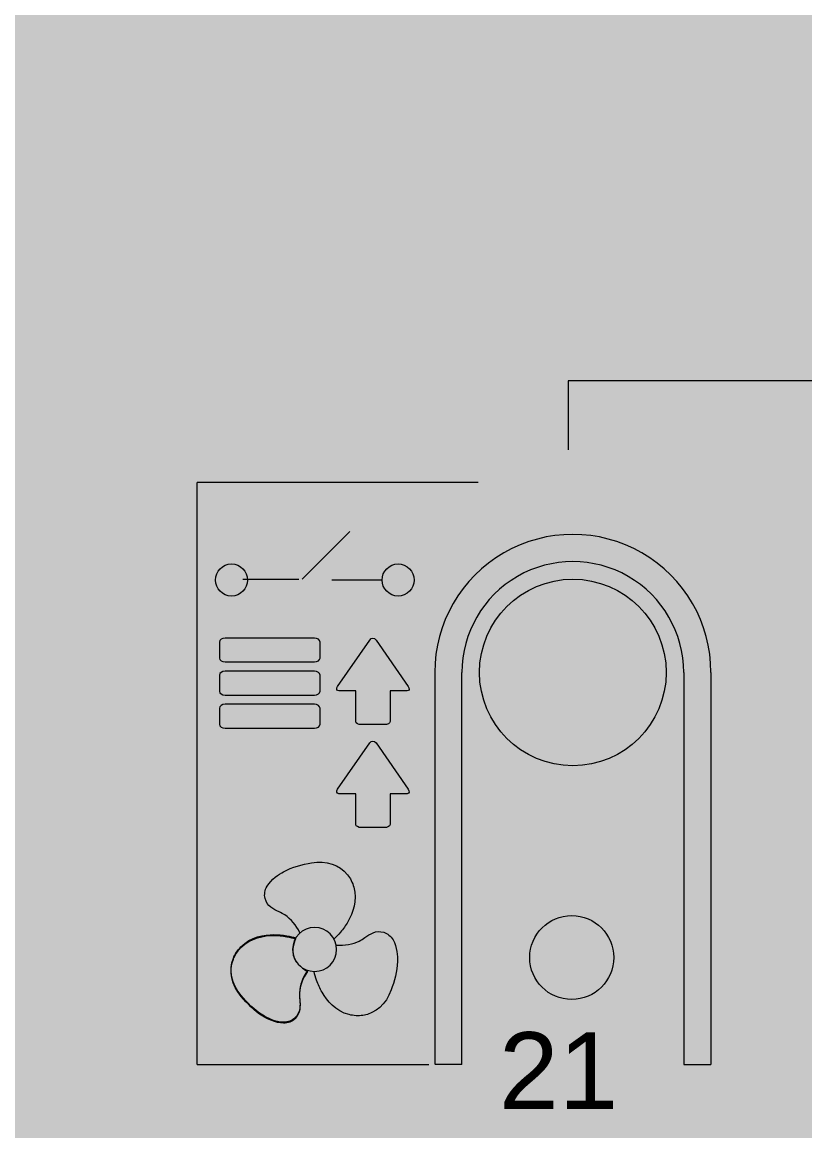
# Model space of a CAD drawing. Header units: millimetres. Extents: x 0 to 212, y 0 to 90.
# Drawn here: x 126.87 to 144.32, y 23.75 to 48.48 of the extents above; entities that cross this region are included whole.
import ezdxf

# ---------------------------------------------------------------- set-up
doc = ezdxf.new("R2010")
doc.units = ezdxf.units.MM
doc.styles.add('ZENNIO_PRINT', font='arial.ttf')

# ---------------------------------------------------------------- blocks, each defined once
blk = doc.blocks.new('ZENNIO_MAXINBOX_24_COLOURS')
at = {"true_color": 0xd7d9de}
blk.add_hatch(color=254, dxfattribs=at).paths.add_polyline_path([(0, -45), (211.6, -45), (211.6, 45), (0, 45)])
at = {"true_color": 0xe7e8ec}
blk.add_hatch(color=254, dxfattribs=at).paths.add_polyline_path([(0, -22.429), (211.6, -22.429), (211.6, 22.571), (0, 22.571)])
at = {"true_color": 0xcccfd6}
h = blk.add_hatch(color=254, dxfattribs=at)
edge = h.paths.add_edge_path()
edge.add_arc((139.145, -11.026), 2.081, 0, 360)
at = {"true_color": 0xfafbfd}
h = blk.add_hatch(color=7, dxfattribs=at)
edge = h.paths.add_edge_path()
edge.add_arc((139.145, -11.026), 1.861, 0, 360)
at = {"true_color": 0xffffff}
h = blk.add_hatch(color=7, dxfattribs=at)
edge = h.paths.add_edge_path()
edge.add_arc((138.785, -10.676), 1.16, 0, 360)
at = {"true_color": 0x223422}
h = blk.add_hatch(color=250, dxfattribs=at)
edge = h.paths.add_edge_path()
edge.add_arc((139.12, -17.383), 0.936, 0, 360)
at = {"true_color": 0x326927}
h = blk.add_hatch(color=89, dxfattribs=at)
edge = h.paths.add_edge_path()
edge.add_arc((139.3, -17.383), 0.515, 0, 360)
blk = doc.blocks.new('ZIO-MB24_ENVOLVENTE')
at = {"color": 250, "lineweight": 18, "true_color": 0x3a3d42}
for p, q in [((136.066, -11.026), (136.066, -19.751)), ((136.673, -19.768), (136.672, -11.026)), ((141.617, -11.026), (141.617, -19.768)), ((142.223, -11.026), (142.223, -19.768)), ((136.673, -19.768), (136.066, -19.768)), ((141.617, -19.768), (142.223, -19.768))]:
    blk.add_line(p, q, dxfattribs=at)
for centre, radius in [((139.145, -11.026), 2.081), ((139.12, -17.383), 0.936)]:
    blk.add_circle(centre, radius, dxfattribs=at)
for radius, end in [(3.079, 179.9989), (2.472, 180.0034)]:
    blk.add_arc((139.145, -11.026), radius, 359.9989, end, dxfattribs=at)
blk = doc.blocks.new('ZIO-MB24_SERIGRAFIA')
at = {"lineweight": 15, "true_color": 0x161719}
h = blk.add_hatch(color=250, dxfattribs=at)
h.dxf.hatch_style = 1
h.paths.add_polyline_path([(131.892, -8.964, 1), (131.179, -8.964, 1)])
h = blk.add_hatch(color=250, dxfattribs=at)
h.dxf.hatch_style = 1
h.paths.add_polyline_path([(135.606, -8.964, 1), (134.893, -8.964, 1)])
h = blk.add_hatch(color=250, dxfattribs=at)
h.dxf.hatch_style = 2
edge = h.paths.add_edge_path()
edge.add_spline(control_points=[(131.392, -10.259), (131.324, -10.259), (131.267, -10.299), (131.267, -10.348), (131.267, -10.348), (131.267, -10.348), (131.267, -10.348), (131.267, -10.348), (131.267, -10.704), (131.267, -10.704), (131.267, -10.752), (131.324, -10.792), (131.392, -10.792), (131.392, -10.792), (131.392, -10.792), (131.392, -10.792), (131.392, -10.792), (133.386, -10.792), (133.386, -10.792), (133.454, -10.792), (133.511, -10.752), (133.511, -10.704), (133.511, -10.704), (133.511, -10.704), (133.511, -10.704), (133.511, -10.704), (133.511, -10.348), (133.511, -10.348), (133.511, -10.299), (133.454, -10.259), (133.386, -10.259), (133.386, -10.259), (133.386, -10.259), (133.386, -10.259), (133.386, -10.259), (131.392, -10.259), (131.392, -10.259)], knot_values=[0, 0, 0, 0, 1, 1, 1, 2, 2, 2, 3, 3, 3, 4, 4, 4, 5, 5, 5, 6, 6, 6, 7, 7, 7, 8, 8, 8, 9, 9, 9, 10, 10, 10, 11, 11, 11, 12, 12, 12, 12], degree=3, periodic=0)
h = blk.add_hatch(color=250, dxfattribs=at)
h.dxf.hatch_style = 2
edge = h.paths.add_edge_path()
edge.add_spline(control_points=[(135.474, -11.336), (135.474, -11.336), (134.758, -10.302), (134.758, -10.302), (134.719, -10.246), (134.656, -10.246), (134.617, -10.302), (134.617, -10.302), (133.9, -11.336), (133.9, -11.336), (133.865, -11.387), (133.877, -11.429), (133.925, -11.436), (133.925, -11.436), (134.304, -11.436), (134.304, -11.436), (134.304, -11.436), (134.304, -12.118), (134.304, -12.118), (134.304, -12.157), (134.362, -12.189), (134.432, -12.189), (134.432, -12.189), (134.943, -12.189), (134.943, -12.189), (135.013, -12.189), (135.071, -12.157), (135.071, -12.118), (135.071, -12.118), (135.071, -11.436), (135.071, -11.436), (135.071, -11.436), (135.45, -11.436), (135.45, -11.436), (135.498, -11.429), (135.51, -11.387), (135.474, -11.336)], knot_values=[0, 0, 0, 0, 1, 1, 1, 2, 2, 2, 3, 3, 3, 4, 4, 4, 5, 5, 5, 6, 6, 6, 7, 7, 7, 8, 8, 8, 9, 9, 9, 10, 10, 10, 11, 11, 11, 12, 12, 12, 12], degree=3, periodic=0)
h = blk.add_hatch(color=250, dxfattribs=at)
h.dxf.hatch_style = 2
edge = h.paths.add_edge_path()
edge.add_spline(control_points=[(131.392, -10.998), (131.324, -10.998), (131.267, -11.038), (131.267, -11.087), (131.267, -11.087), (131.267, -11.087), (131.267, -11.087), (131.267, -11.087), (131.267, -11.442), (131.267, -11.442), (131.267, -11.491), (131.324, -11.531), (131.392, -11.531), (131.392, -11.531), (131.392, -11.531), (131.392, -11.531), (131.392, -11.531), (133.386, -11.531), (133.386, -11.531), (133.454, -11.531), (133.511, -11.491), (133.511, -11.442), (133.511, -11.442), (133.511, -11.442), (133.511, -11.442), (133.511, -11.442), (133.511, -11.087), (133.511, -11.087), (133.511, -11.038), (133.454, -10.998), (133.386, -10.998), (133.386, -10.998), (133.386, -10.998), (133.386, -10.998), (133.386, -10.998), (131.392, -10.998), (131.392, -10.998)], knot_values=[0, 0, 0, 0, 1, 1, 1, 2, 2, 2, 3, 3, 3, 4, 4, 4, 5, 5, 5, 6, 6, 6, 7, 7, 7, 8, 8, 8, 9, 9, 9, 10, 10, 10, 11, 11, 11, 12, 12, 12, 12], degree=3, periodic=0)
h = blk.add_hatch(color=250, dxfattribs=at)
h.dxf.hatch_style = 2
edge = h.paths.add_edge_path()
edge.add_spline(control_points=[(131.392, -11.736), (131.324, -11.736), (131.267, -11.776), (131.267, -11.825), (131.267, -11.825), (131.267, -11.825), (131.267, -11.825), (131.267, -11.825), (131.267, -12.18), (131.267, -12.18), (131.267, -12.229), (131.324, -12.269), (131.392, -12.269), (131.392, -12.269), (131.392, -12.269), (131.392, -12.269), (131.392, -12.269), (133.386, -12.269), (133.386, -12.269), (133.454, -12.269), (133.511, -12.229), (133.511, -12.18), (133.511, -12.18), (133.511, -12.18), (133.511, -12.18), (133.511, -12.18), (133.511, -11.825), (133.511, -11.825), (133.511, -11.776), (133.454, -11.736), (133.386, -11.736), (133.386, -11.736), (133.386, -11.736), (133.386, -11.736), (133.386, -11.736), (131.392, -11.736), (131.392, -11.736)], knot_values=[0, 0, 0, 0, 1, 1, 1, 2, 2, 2, 3, 3, 3, 4, 4, 4, 5, 5, 5, 6, 6, 6, 7, 7, 7, 8, 8, 8, 9, 9, 9, 10, 10, 10, 11, 11, 11, 12, 12, 12, 12], degree=3, periodic=0)
h = blk.add_hatch(color=250, dxfattribs=at)
h.dxf.hatch_style = 2
edge = h.paths.add_edge_path()
edge.add_spline(control_points=[(135.474, -13.632), (135.474, -13.632), (134.758, -12.598), (134.758, -12.598), (134.719, -12.542), (134.656, -12.542), (134.617, -12.598), (134.617, -12.598), (133.9, -13.632), (133.9, -13.632), (133.865, -13.683), (133.877, -13.726), (133.925, -13.732), (133.925, -13.732), (134.304, -13.732), (134.304, -13.732), (134.304, -13.732), (134.304, -14.415), (134.304, -14.415), (134.304, -14.454), (134.362, -14.485), (134.432, -14.485), (134.432, -14.485), (134.943, -14.485), (134.943, -14.485), (135.013, -14.485), (135.071, -14.454), (135.071, -14.415), (135.071, -14.415), (135.071, -13.732), (135.071, -13.732), (135.071, -13.732), (135.45, -13.732), (135.45, -13.732), (135.498, -13.726), (135.51, -13.683), (135.474, -13.632)], knot_values=[0, 0, 0, 0, 1, 1, 1, 2, 2, 2, 3, 3, 3, 4, 4, 4, 5, 5, 5, 6, 6, 6, 7, 7, 7, 8, 8, 8, 9, 9, 9, 10, 10, 10, 11, 11, 11, 12, 12, 12, 12], degree=3, periodic=0)
h = blk.add_hatch(color=250, dxfattribs=at)
h.dxf.hatch_style = 2
edge = h.paths.add_edge_path()
edge.add_spline(control_points=[(133.228, -17.694), (133.125, -17.847), (133.061, -18.021), (133.051, -18.18), (133.048, -18.226), (133.053, -18.276), (133.057, -18.329), (133.068, -18.467), (133.082, -18.622), (132.951, -18.75), (132.886, -18.813), (132.8, -18.845), (132.697, -18.845), (132.518, -18.845), (132.328, -18.748), (132.232, -18.691), (132.042, -18.576), (131.882, -18.404), (131.753, -18.249), (131.535, -17.992), (131.47, -17.689), (131.577, -17.421), (131.612, -17.331), (131.674, -17.236), (131.745, -17.163), (131.963, -16.938), (132.265, -16.892), (132.481, -16.892), (132.576, -16.892), (132.672, -16.901), (132.769, -16.919), (132.84, -16.933), (132.905, -16.948), (132.965, -16.966), (132.965, -16.966), (132.841, -17.204), (132.941, -17.406), (133.032, -17.588), (133.228, -17.694), (133.228, -17.694)], knot_values=[0, 0, 0, 0, 1, 1, 1, 2, 2, 2, 3, 3, 3, 4, 4, 4, 5, 5, 5, 6, 6, 6, 7, 7, 7, 8, 8, 8, 9, 9, 9, 10, 10, 10, 11, 11, 11, 12, 12, 12, 13, 13, 13, 13], degree=3, periodic=0)
at = {"color": 250, "lineweight": 15, "true_color": 0x161719}
for p, q in [((153.628, -4.521), (139.038, -4.521)), ((139.038, -4.521), (139.038, -6.063)), ((137.034, -6.79), (130.772, -6.79)), ((130.772, -19.768), (130.772, -6.79)), ((134.175, -7.881), (133.114, -8.942)), ((133.036, -8.954), (131.786, -8.954)), ((134.893, -8.964), (133.769, -8.964)), ((133.061, -16.83), (133.061, -16.83)), ((133.875, -17.107), (133.875, -17.107)), ((130.772, -19.768), (135.934, -19.768))]:
    blk.add_line(p, q, dxfattribs=at)
for centre in [(131.536, -8.964), (135.249, -8.964)]:
    blk.add_circle(centre, 0.357, dxfattribs=at)
for points in [[(131.392, -10.259), (131.324, -10.259), (131.267, -10.299), (131.267, -10.348)], [(131.267, -10.348), (131.267, -10.348), (131.267, -10.704), (131.267, -10.704)], [(133.386, -10.259), (133.386, -10.259), (131.392, -10.259), (131.392, -10.259)], [(133.511, -10.348), (133.511, -10.299), (133.454, -10.259), (133.386, -10.259)], [(133.511, -10.704), (133.511, -10.704), (133.511, -10.348), (133.511, -10.348)], [(131.267, -10.704), (131.267, -10.752), (131.324, -10.792), (131.392, -10.792)], [(131.392, -10.792), (131.392, -10.792), (133.386, -10.792), (133.386, -10.792)], [(133.386, -10.792), (133.454, -10.792), (133.511, -10.752), (133.511, -10.704)], [(131.392, -10.998), (131.324, -10.998), (131.267, -11.038), (131.267, -11.087)], [(131.267, -11.087), (131.267, -11.087), (131.267, -11.442), (131.267, -11.442)], [(133.386, -10.998), (133.386, -10.998), (131.392, -10.998), (131.392, -10.998)], [(133.511, -11.087), (133.511, -11.038), (133.454, -10.998), (133.386, -10.998)], [(133.511, -11.442), (133.511, -11.442), (133.511, -11.087), (133.511, -11.087)], [(131.267, -11.442), (131.267, -11.491), (131.324, -11.531), (131.392, -11.531)], [(131.392, -11.531), (131.392, -11.531), (133.386, -11.531), (133.386, -11.531)], [(133.386, -11.531), (133.454, -11.531), (133.511, -11.491), (133.511, -11.442)], [(131.392, -11.736), (131.324, -11.736), (131.267, -11.776), (131.267, -11.825)], [(131.267, -11.825), (131.267, -11.825), (131.267, -12.18), (131.267, -12.18)], [(133.386, -11.736), (133.386, -11.736), (131.392, -11.736), (131.392, -11.736)], [(133.511, -11.825), (133.511, -11.776), (133.454, -11.736), (133.386, -11.736)], [(133.511, -12.18), (133.511, -12.18), (133.511, -11.825), (133.511, -11.825)], [(131.267, -12.18), (131.267, -12.229), (131.324, -12.269), (131.392, -12.269)], [(131.392, -12.269), (131.392, -12.269), (133.386, -12.269), (133.386, -12.269)], [(133.386, -12.269), (133.454, -12.269), (133.511, -12.229), (133.511, -12.18)], [(132.769, -16.919), (132.84, -16.933), (132.905, -16.948), (132.965, -16.966)], [(132.965, -16.966), (132.965, -16.966), (132.841, -17.204), (132.941, -17.406)], [(131.577, -17.421), (131.612, -17.331), (131.674, -17.236), (131.745, -17.163)], [(131.753, -18.249), (131.535, -17.992), (131.47, -17.689), (131.577, -17.421)], [(132.941, -17.406), (133.032, -17.588), (133.228, -17.694), (133.228, -17.694)], [(133.228, -17.694), (133.125, -17.847), (133.061, -18.021), (133.051, -18.18)], [(132.232, -18.691), (132.042, -18.576), (131.882, -18.404), (131.753, -18.249)], [(133.051, -18.18), (133.048, -18.226), (133.053, -18.276), (133.057, -18.329)], [(133.057, -18.329), (133.068, -18.467), (133.082, -18.622), (132.951, -18.75)]]:
    blk.add_open_spline(points, degree=3, dxfattribs=at)
for points, knots in [([(135.474, -11.336), (135.474, -11.336), (134.758, -10.302), (134.758, -10.302), (134.719, -10.246), (134.656, -10.246), (134.617, -10.302), (134.617, -10.302), (133.9, -11.336), (133.9, -11.336), (133.865, -11.387), (133.877, -11.429), (133.925, -11.436), (133.925, -11.436), (134.304, -11.436), (134.304, -11.436), (134.304, -11.436), (134.304, -12.118), (134.304, -12.118), (134.304, -12.157), (134.362, -12.189), (134.432, -12.189), (134.432, -12.189), (134.943, -12.189), (134.943, -12.189), (135.013, -12.189), (135.071, -12.157), (135.071, -12.118), (135.071, -12.118), (135.071, -11.436), (135.071, -11.436), (135.071, -11.436), (135.45, -11.436), (135.45, -11.436), (135.498, -11.429), (135.51, -11.387), (135.474, -11.336)], [0, 0, 0, 0, 1, 1, 1, 2, 2, 2, 3, 3, 3, 4, 4, 4, 5, 5, 5, 6, 6, 6, 7, 7, 7, 8, 8, 8, 9, 9, 9, 10, 10, 10, 11, 11, 11, 12, 12, 12, 12]), ([(135.474, -13.632), (135.474, -13.632), (134.758, -12.598), (134.758, -12.598), (134.719, -12.542), (134.656, -12.542), (134.617, -12.598), (134.617, -12.598), (133.9, -13.632), (133.9, -13.632), (133.865, -13.683), (133.877, -13.726), (133.925, -13.732), (133.925, -13.732), (134.304, -13.732), (134.304, -13.732), (134.304, -13.732), (134.304, -14.415), (134.304, -14.415), (134.304, -14.454), (134.362, -14.485), (134.432, -14.485), (134.432, -14.485), (134.943, -14.485), (134.943, -14.485), (135.013, -14.485), (135.071, -14.454), (135.071, -14.415), (135.071, -14.415), (135.071, -13.732), (135.071, -13.732), (135.071, -13.732), (135.45, -13.732), (135.45, -13.732), (135.498, -13.726), (135.51, -13.683), (135.474, -13.632)], [0, 0, 0, 0, 1, 1, 1, 2, 2, 2, 3, 3, 3, 4, 4, 4, 5, 5, 5, 6, 6, 6, 7, 7, 7, 8, 8, 8, 9, 9, 9, 10, 10, 10, 11, 11, 11, 12, 12, 12, 12]), ([(133.061, -16.83), (132.981, -16.664), (132.86, -16.521), (132.728, -16.434), (132.689, -16.408), (132.643, -16.387), (132.596, -16.365), (132.471, -16.306), (132.328, -16.239), (132.285, -16.063), (132.262, -15.974), (132.278, -15.884), (132.328, -15.795), (132.419, -15.638), (132.597, -15.524), (132.696, -15.469), (132.89, -15.362), (133.119, -15.31), (133.317, -15.274), (133.649, -15.214), (133.944, -15.31), (134.123, -15.536), (134.183, -15.612), (134.234, -15.712), (134.262, -15.811), (134.347, -16.113), (134.237, -16.397), (134.129, -16.584), (134.082, -16.666), (134.025, -16.745), (133.962, -16.819), (133.913, -16.875), (133.868, -16.923), (133.823, -16.966)], [0, 0, 0, 0, 1, 1, 1, 2, 2, 2, 3, 3, 3, 4, 4, 4, 5, 5, 5, 6, 6, 6, 7, 7, 7, 8, 8, 8, 9, 9, 9, 10, 10, 10, 11, 11, 11, 11]), ([(133.878, -17.204), (133.878, -17.475), (133.659, -17.693), (133.388, -17.693), (133.117, -17.693), (132.897, -17.475), (132.897, -17.204), (132.897, -16.932), (133.117, -16.713), (133.388, -16.713), (133.659, -16.713), (133.878, -16.932), (133.878, -17.204)], [0, 0, 0, 0, 1, 1, 1, 2, 2, 2, 3, 3, 3, 4, 4, 4, 4]), ([(133.875, -17.107), (134.059, -17.12), (134.243, -17.087), (134.385, -17.017), (134.426, -16.995), (134.468, -16.967), (134.51, -16.937), (134.624, -16.859), (134.753, -16.768), (134.928, -16.819), (135.016, -16.843), (135.086, -16.902), (135.138, -16.991), (135.227, -17.146), (135.238, -17.358), (135.236, -17.471), (135.232, -17.693), (135.162, -17.917), (135.094, -18.107), (134.98, -18.424), (134.75, -18.632), (134.465, -18.674), (134.368, -18.689), (134.256, -18.681), (134.157, -18.657), (133.854, -18.58), (133.662, -18.342), (133.554, -18.156), (133.507, -18.073), (133.467, -17.984), (133.434, -17.891), (133.41, -17.822), (133.391, -17.759), (133.376, -17.698)], [0, 0, 0, 0, 1, 1, 1, 2, 2, 2, 3, 3, 3, 4, 4, 4, 5, 5, 5, 6, 6, 6, 7, 7, 7, 8, 8, 8, 9, 9, 9, 10, 10, 10, 11, 11, 11, 11]), ([(133.228, -17.673), (133.125, -17.827), (133.061, -18.001), (133.051, -18.16), (133.048, -18.206), (133.053, -18.257), (133.057, -18.308), (133.068, -18.447), (133.082, -18.602), (132.951, -18.729), (132.886, -18.794), (132.8, -18.826), (132.697, -18.826), (132.518, -18.826), (132.328, -18.728), (132.232, -18.67), (132.042, -18.556), (131.882, -18.384), (131.753, -18.229), (131.535, -17.972), (131.47, -17.669), (131.577, -17.4), (131.612, -17.31), (131.674, -17.216), (131.745, -17.143), (131.963, -16.918), (132.265, -16.872), (132.481, -16.872), (132.576, -16.872), (132.672, -16.88), (132.769, -16.898), (132.84, -16.912), (132.905, -16.928), (132.965, -16.945)], [0, 0, 0, 0, 1, 1, 1, 2, 2, 2, 3, 3, 3, 4, 4, 4, 5, 5, 5, 6, 6, 6, 7, 7, 7, 8, 8, 8, 9, 9, 9, 10, 10, 10, 11, 11, 11, 11]), ([(131.745, -17.163), (131.963, -16.938), (132.265, -16.892), (132.481, -16.892), (132.576, -16.892), (132.672, -16.901), (132.769, -16.919)], [8, 8, 8, 8, 9, 9, 9, 10, 10, 10, 10]), ([(132.951, -18.75), (132.886, -18.813), (132.8, -18.845), (132.697, -18.845), (132.518, -18.845), (132.328, -18.748), (132.232, -18.691)], [3, 3, 3, 3, 4, 4, 4, 5, 5, 5, 5])]:
    blk.add_open_spline(points, degree=3, knots=knots, dxfattribs=at)
at = {"color": 250, "lineweight": 15, "true_color": 0x161719, "style": 'ZENNIO_PRINT'}
blk.add_text('21', height=1.7143, dxfattribs=at).set_placement((137.497, -20.763))
blk = doc.blocks.new('ZENNIO_MAXINBOX_24_FRONT')
blk.add_blockref('ZENNIO_MAXINBOX_24_COLOURS', (0, 45))
at = {"color": 0}
for name in ['ZIO-MB24_ENVOLVENTE', 'ZIO-MB24_SERIGRAFIA']:
    blk.add_blockref(name, (0, 45), dxfattribs=at)

msp = doc.modelspace()

# ---------------------------------------------------------------- block references
msp.add_blockref('ZENNIO_MAXINBOX_24_FRONT', (0, 0))

doc.saveas('drawing.dxf')
